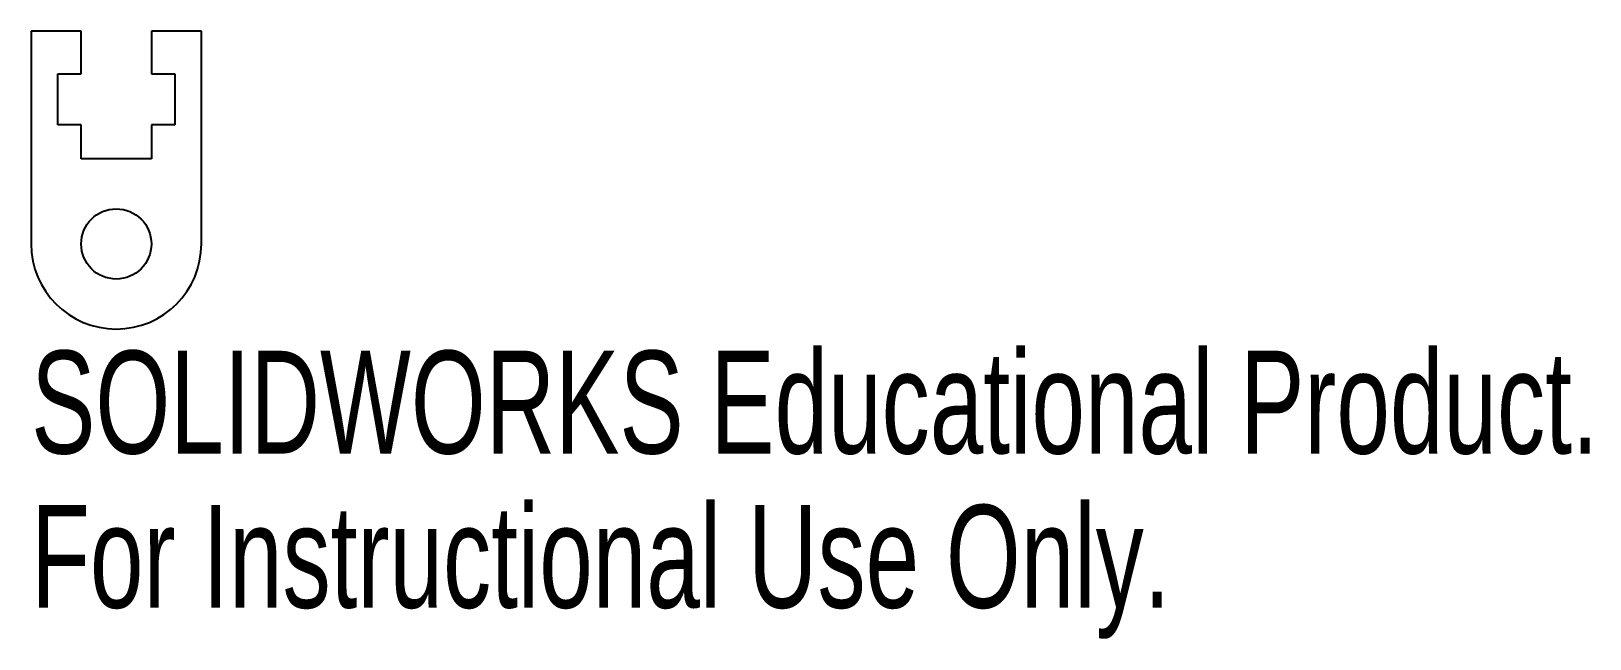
# Model space of a CAD drawing. Header units: millimetres. Extents: x -4 to 69.3, y -18.6 to 10.
import ezdxf

# ---------------------------------------------------------------- set-up
doc = ezdxf.new("R2010")
doc.units = ezdxf.units.MM
doc.styles.add('SLDTEXTSTYLE0', font='TXT', dxfattribs={"width": 0.7})

msp = doc.modelspace()

# ---------------------------------------------------------------- linework, layer by layer
at = {"color": 7, "linetype": 'Continuous', "lineweight": 25}
for p, q in [((-1.65, 10), (-4, 10)), ((-4, 10), (-4, 0)), ((-1.65, 8), (-1.65, 10)), ((4, 10), (1.65, 10)), ((1.65, 10), (1.65, 8)), ((4, 0), (4, 10)), ((-2.75, 5.6), (-2.75, 8)), ((-2.75, 8), (-1.65, 8)), ((1.65, 8), (2.75, 8)), ((2.75, 8), (2.75, 5.6)), ((-1.65, 5.6), (-2.75, 5.6)), ((-1.65, 4), (-1.65, 5.6)), ((2.75, 5.6), (1.65, 5.6)), ((1.65, 5.6), (1.65, 4)), ((1.65, 4), (-1.65, 4))]:
    msp.add_line(p, q, dxfattribs=at)
msp.add_circle((0, 0), 1.65, dxfattribs=at)
msp.add_arc((0, 0), 4, 180, 0, dxfattribs=at)

# ---------------------------------------------------------------- texts
at = {"color": 7, "linetype": 'Continuous', "char_height": 4.83362, "attachment_point": 1, "style": 'SLDTEXTSTYLE0'}
for s, insert in [('SOLIDWORKS Educational Product.', (-4, -5.02)), ('For Instructional Use Only.', (-4, -12.27))]:
    msp.add_mtext(s, dxfattribs=dict(at, insert=insert))

doc.saveas('drawing.dxf')
